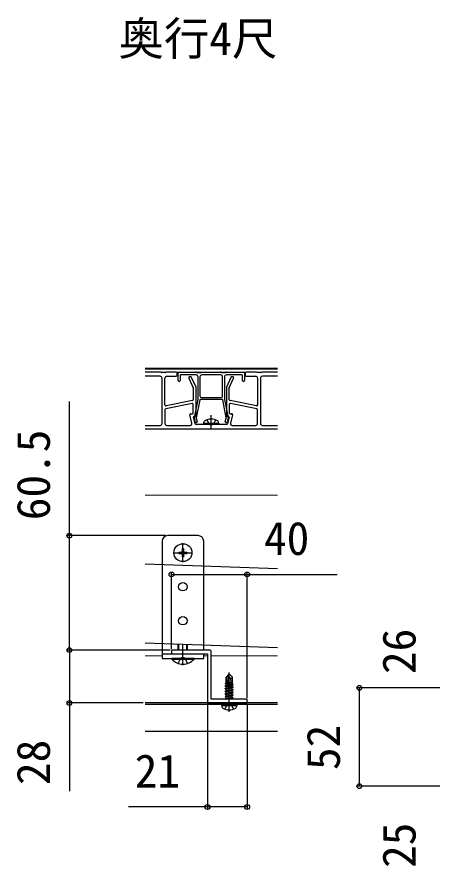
# Model space of a CAD drawing. Units: millimetres, scale not verified. Extents: x -1050 to 1050, y -1570 to 1561.
# Drawn here: x 332.3 to 551.7, y 335.8 to 784.8 of the extents above; entities that cross this region are included whole.
import ezdxf
from ezdxf.enums import TextEntityAlignment as Align

# ---------------------------------------------------------------- set-up
doc = ezdxf.new("R2010")
doc.units = ezdxf.units.MM
doc.header["$LTSCALE"] = 8
for name, color, linetype in [('0-2_USER1', 3, 'Continuous'), ('0-3_YKK_11', 7, 'Continuous'), ('0-5_YKK_13', 4, 'Continuous'), ('0-6_YKK_D', 6, 'Continuous')]:
    doc.layers.add(name, color=color, linetype=linetype)
doc.layers.add('0-4_YKK_12', color=2, linetype='Continuous', lineweight=18)
doc.styles.add('ＭＳ ゴシック', font='')
doc.styles.get('ＭＳ ゴシック').set_extended_font_data('MS Gothic')

msp = doc.modelspace()

# ---------------------------------------------------------------- linework, layer by layer
at = {"layer": '0-3_YKK_11'}
msp.add_line((432.997, 448.001), (432.997, 423.001), dxfattribs=at)
for points in [[(433.997, 450.001), (413.997, 450.001), (413.997, 448.001), (432.997, 448.001)], [(433.997, 422.001), (453.997, 422.001), (453.997, 424.001), (434.997, 424.001), (434.997, 449.001)]]:
    msp.add_lwpolyline(points, dxfattribs=at)
for centre, start, end in [((433.997, 449.001), 0.00001, 89.99999), ((433.997, 423.001), 180.00001, 269.99999)]:
    msp.add_arc(centre, 1, start, end, dxfattribs=at)
at = {"layer": '0-4_YKK_12'}
for p, q in [((399.997, 599.001), (469.997, 599.001)), ((469.997, 598.501), (399.997, 598.501)), ((469.997, 597.001), (399.997, 597.001)), ((469.997, 567.001), (399.997, 567.001)), ((469.997, 532.001), (399.997, 532.001)), ((399.997, 447.001), (408.997, 447.001)), ((430.997, 447.001), (432.997, 447.001)), ((434.997, 447.001), (469.997, 447.001))]:
    msp.add_line(p, q, dxfattribs=at)
at = {"layer": '0-5_YKK_13'}
for p, q in [((408.174, 596.999), (399.997, 596.999)), ((407.997, 594.799), (399.997, 594.799)), ((408.677, 596.87), (408.317, 596.978)), ((410.674, 596.849), (408.82, 596.849)), ((408.997, 569.799), (408.997, 593.799)), ((410.497, 579.609), (410.497, 593.799)), ((411.177, 596.978), (410.817, 596.87)), ((416.497, 596.999), (411.32, 596.999)), ((411.497, 594.799), (416.497, 594.799)), ((416.997, 595.299), (416.997, 596.499)), ((417.497, 592.499), (417.497, 596.499)), ((417.997, 596.999), (426.924, 596.999)), ((418.497, 595.199), (418.497, 592.499)), ((426.997, 595.499), (418.797, 595.499)), ((423.171, 593.792), (425.452, 588.773)), ((424.175, 594.499), (423.626, 594.499)), ((426.952, 589.098), (424.63, 594.206)), ((427.067, 596.978), (427.427, 596.87)), ((427.57, 596.849), (429.424, 596.849)), ((427.997, 582.529), (427.997, 594.499)), ((428.997, 594.499), (428.997, 584.499)), ((429.567, 596.87), (429.927, 596.978)), ((430.07, 596.999), (439.924, 596.999)), ((440.067, 596.978), (440.427, 596.87)), ((440.57, 596.849), (442.424, 596.849)), ((440.997, 584.499), (440.997, 594.499)), ((441.997, 594.499), (441.997, 582.529)), ((442.567, 596.87), (442.927, 596.978)), ((451.197, 595.499), (442.997, 595.499)), ((445.364, 594.206), (443.042, 589.087)), ((443.07, 596.999), (451.997, 596.999)), ((444.542, 588.763), (446.824, 593.793)), ((446.368, 594.499), (445.819, 594.499)), ((451.497, 592.499), (451.497, 595.199)), ((452.497, 596.499), (452.497, 592.499)), ((452.997, 596.499), (452.997, 595.299)), ((458.674, 596.999), (453.497, 596.999)), ((453.497, 594.799), (458.497, 594.799)), ((459.177, 596.87), (458.817, 596.978)), ((461.174, 596.849), (459.32, 596.849)), ((459.497, 593.799), (459.497, 579.609)), ((460.997, 593.799), (460.997, 569.799)), ((461.677, 596.978), (461.317, 596.87)), ((469.997, 596.999), (461.82, 596.999)), ((469.997, 594.799), (461.997, 594.799)), ((425.497, 588.566), (425.497, 582.409)), ((426.997, 573.799), (426.997, 588.891)), ((442.997, 588.88), (442.997, 573.799)), ((444.497, 582.409), (444.497, 588.556)), ((424.899, 580.35), (410.899, 577.55)), ((425.095, 581.919), (411.095, 579.119)), ((425.497, 575.499), (425.497, 579.86)), ((426.234, 573.682), (427.991, 582.47)), ((428.969, 582.258), (427.076, 572.797)), ((440.731, 582.499), (429.263, 582.499)), ((429.997, 583.499), (439.997, 583.499)), ((442.918, 572.797), (441.025, 582.258)), ((442.003, 582.47), (443.76, 573.682)), ((444.497, 579.86), (444.497, 575.499)), ((458.899, 579.119), (444.899, 581.919)), ((459.095, 577.55), (445.095, 580.35)), ((410.497, 577.06), (410.497, 569.799)), ((424.231, 574.999), (424.997, 574.999)), ((444.997, 574.999), (445.763, 574.999)), ((459.497, 569.799), (459.497, 577.06)), ((424.781, 570.031), (423.745, 574.384)), ((426.405, 569.684), (425.585, 573.13)), ((425.877, 573.499), (426.697, 573.499)), ((426.617, 570.661), (425.911, 573.11)), ((427.082, 572.656), (427.577, 570.938)), ((430.997, 569.799), (431.138, 570.602)), ((434.997, 566.853), (434.997, 574.199)), ((438.997, 569.799), (438.855, 570.602)), ((442.417, 570.938), (442.912, 572.656)), ((443.297, 573.499), (444.117, 573.499)), ((444.083, 573.11), (443.377, 570.661)), ((444.409, 573.13), (443.588, 569.684)), ((446.249, 574.384), (445.213, 570.031)), ((399.997, 568.799), (407.997, 568.799)), ((399.997, 566.999), (469.997, 566.999)), ((411.497, 568.799), (423.808, 568.799)), ((434.477, 569.299), (426.892, 569.299)), ((438.997, 569.799), (430.997, 569.799)), ((430.997, 569.799), (431.085, 569.299)), ((438.909, 569.299), (431.085, 569.299)), ((443.102, 569.299), (435.517, 569.299)), ((438.997, 569.799), (438.909, 569.299)), ((446.186, 568.799), (458.497, 568.799)), ((461.997, 568.799), (469.997, 568.799)), ((427.997, 510.501), (411.997, 510.501)), ((430.997, 494.526), (430.997, 507.501)), ((419.647, 503.651), (420.347, 503.651)), ((419.647, 503.651), (419.647, 502.351)), ((419.997, 496.401), (419.997, 506.601)), ((420.347, 503.651), (420.347, 502.351)), ((414.897, 501.501), (425.097, 501.501)), ((417.847, 501.851), (417.847, 501.151)), ((417.847, 501.851), (419.147, 501.851)), ((417.847, 501.151), (419.147, 501.151)), ((419.647, 500.651), (419.647, 499.351)), ((419.647, 499.351), (420.347, 499.351)), ((420.347, 500.651), (420.347, 499.351)), ((420.847, 501.851), (422.147, 501.851)), ((420.847, 501.151), (422.147, 501.151)), ((422.147, 501.851), (422.147, 501.151)), ((399.997, 495.609), (469.997, 493.164)), ((417.497, 450.001), (417.497, 452.972)), ((417.93, 450.001), (417.93, 452.957)), ((419.997, 442.001), (419.997, 452.885)), ((422.064, 450.001), (422.064, 452.813)), ((422.497, 450.001), (422.497, 452.798)), ((408.997, 448.001), (430.997, 448.001)), ((408.997, 445.501), (430.997, 445.501)), ((425.897, 445.501), (414.097, 445.501)), ((414.097, 445.253), (414.097, 445.501)), ((414.097, 445.253), (425.897, 445.253)), ((417.497, 442.918), (418.852, 445.636)), ((419.997, 446.245), (418.852, 445.636)), ((419.997, 446.245), (421.142, 445.636)), ((422.497, 442.918), (421.142, 445.636)), ((425.897, 445.253), (425.897, 445.501)), ((430.997, 445.501), (430.997, 448.001)), ((444.347, 437.202), (442.797, 435.652)), ((442.797, 432.683), (442.797, 435.652)), ((442.797, 435.652), (443.097, 435.528)), ((443.097, 435.528), (444.347, 436.778)), ((443.165, 431.08), (444.347, 436.778)), ((444.647, 437.202), (444.347, 437.202)), ((444.347, 436.778), (444.347, 437.202)), ((444.497, 417.302), (444.497, 438.202)), ((444.497, 435.581), (444.497, 437.202)), ((444.497, 435.581), (444.647, 437.202)), ((444.647, 437.202), (446.197, 435.652)), ((445.24, 434.849), (446.197, 435.652)), ((446.197, 432.802), (446.197, 435.652)), ((442.397, 431.052), (443.11, 431.171)), ((442.497, 432.51), (442.797, 432.683)), ((442.497, 432.51), (443.097, 432.627)), ((442.497, 432.295), (442.497, 432.51)), ((442.497, 432.295), (443.097, 432.393)), ((442.497, 432.295), (442.947, 432.035)), ((442.797, 432.802), (443.097, 432.802)), ((442.947, 432.035), (443.1, 432.069)), ((442.947, 431.37), (442.947, 432.035)), ((442.947, 430.635), (446.047, 431.335)), ((443.097, 431.251), (443.097, 435.528)), ((446.597, 431.652), (443.571, 431.148)), ((443.587, 431.196), (444.497, 435.581)), ((443.599, 431.253), (446.597, 431.752)), ((443.657, 431.53), (446.047, 432.07)), ((443.802, 432.228), (446.047, 432.735)), ((443.862, 432.519), (445.58, 432.802)), ((443.917, 432.786), (444.001, 432.802)), ((443.921, 432.802), (446.197, 432.802)), ((446.197, 432.802), (446.047, 432.735)), ((446.047, 432.07), (446.047, 432.735)), ((446.597, 431.752), (446.047, 432.07)), ((446.597, 431.652), (446.047, 431.335)), ((446.047, 430.67), (446.047, 431.335)), ((446.597, 431.652), (446.597, 431.752)), ((443.165, 431.08), (442.397, 430.952)), ((442.397, 430.952), (442.397, 431.052)), ((442.397, 430.952), (442.947, 430.635)), ((442.397, 429.652), (446.597, 430.352)), ((446.597, 430.252), (442.397, 429.552)), ((442.397, 429.552), (442.397, 429.652)), ((442.397, 429.552), (442.947, 429.235)), ((442.397, 428.252), (446.597, 428.952)), ((446.597, 428.852), (442.397, 428.152)), ((442.397, 428.152), (442.397, 428.252)), ((442.397, 428.152), (442.947, 427.835)), ((442.397, 426.852), (446.597, 427.552)), ((446.597, 427.452), (442.397, 426.752)), ((442.397, 426.752), (442.397, 426.852)), ((442.397, 426.752), (442.947, 426.435)), ((442.947, 429.97), (442.947, 430.635)), ((442.947, 429.235), (446.047, 429.935)), ((442.947, 428.57), (442.947, 429.235)), ((442.947, 427.835), (446.047, 428.535)), ((442.947, 427.17), (442.947, 427.835)), ((442.947, 426.435), (446.047, 427.135)), ((446.597, 430.352), (446.047, 430.67)), ((446.597, 430.252), (446.047, 429.935)), ((446.047, 429.27), (446.047, 429.935)), ((446.597, 428.952), (446.047, 429.27)), ((446.597, 428.852), (446.047, 428.535)), ((446.047, 427.87), (446.047, 428.535)), ((446.597, 427.552), (446.047, 427.87)), ((446.597, 427.452), (446.047, 427.135)), ((446.047, 426.47), (446.047, 427.135)), ((446.597, 430.252), (446.597, 430.352)), ((446.597, 428.852), (446.597, 428.952)), ((446.597, 427.452), (446.597, 427.552)), ((442.397, 425.452), (446.597, 426.152)), ((446.597, 426.052), (442.397, 425.352)), ((442.397, 425.352), (442.397, 425.452)), ((442.397, 425.352), (442.947, 425.035)), ((442.397, 424.052), (446.597, 424.752)), ((442.397, 424.002), (442.397, 424.052)), ((446.597, 424.652), (442.697, 424.002)), ((442.947, 425.77), (442.947, 426.435)), ((442.947, 425.035), (446.047, 425.735)), ((442.947, 424.37), (442.947, 425.035)), ((444.575, 424.002), (446.047, 424.335)), ((446.597, 426.152), (446.047, 426.47)), ((446.597, 426.052), (446.047, 425.735)), ((446.047, 425.07), (446.047, 425.735)), ((446.597, 424.752), (446.047, 425.07)), ((446.597, 424.652), (446.047, 424.335)), ((446.047, 424.002), (446.047, 424.335)), ((446.597, 426.052), (446.597, 426.152)), ((446.597, 424.652), (446.597, 424.752)), ((469.997, 422.001), (399.997, 422.001)), ((469.997, 421.201), (399.997, 421.201)), ((440.497, 420.702), (440.585, 421.202)), ((440.497, 420.702), (440.638, 419.9)), ((440.497, 420.702), (448.497, 420.702)), ((440.585, 421.202), (448.409, 421.202)), ((448.497, 420.702), (448.355, 419.9)), ((448.497, 420.702), (448.409, 421.202)), ((469.997, 407.001), (399.997, 407.001))]:
    msp.add_line(p, q, dxfattribs=at)
for points in [[(439.997, 595.499), (434.997, 595.499), (429.997, 595.499)], [(432.697, 571.779), (433.852, 569.462), (434.997, 568.853)], [(437.297, 571.779), (436.142, 569.462), (434.997, 568.853)], [(408.997, 507.501), (408.997, 495.295), (408.997, 453.269), (408.997, 445.501)], [(430.997, 450.001), (430.997, 452.501), (430.997, 494.526)], [(469.997, 451.139), (419.997, 452.885), (399.997, 453.583)], [(442.397, 431.052), (442.947, 431.37), (443.097, 431.404)], [(444.497, 435.581), (445.24, 434.849), (445.397, 432.802)], [(442.397, 429.652), (442.947, 429.97), (446.047, 430.67)], [(442.397, 428.252), (442.947, 428.57), (446.047, 429.27)], [(442.397, 426.852), (442.947, 427.17), (446.047, 427.87)], [(442.397, 425.452), (442.947, 425.77), (446.047, 426.47)], [(442.397, 424.052), (442.947, 424.37), (446.047, 425.07)], [(442.197, 418.723), (443.352, 421.039), (444.497, 421.648)], [(446.797, 418.723), (445.642, 421.039), (444.497, 421.648)]]:
    msp.add_lwpolyline(points, dxfattribs=at)
for centre, radius in [((419.997, 501.501), 4.75), ((419.997, 483.501), 2.25), ((419.997, 465.501), 2.25)]:
    msp.add_circle(centre, radius, dxfattribs=at)
for centre, radius, start, end in [((407.997, 593.799), 1, 360, 90), ((408.174, 596.499), 0.5, 73.30076, 90), ((408.82, 597.349), 0.5, 253.30076, 270), ((411.497, 593.799), 1, 90, 180), ((410.674, 597.349), 0.5, 270, 286.69924), ((411.32, 596.499), 0.5, 90, 106.69924), ((416.497, 596.499), 0.5, 0, 90), ((416.497, 595.299), 0.5, 270, 0), ((417.997, 596.499), 0.5, 90, 180), ((418.797, 595.199), 0.3, 90, 180), ((423.626, 593.999), 0.5, 90, 204.44395), ((424.175, 593.999), 0.5, 24.44395, 90), ((426.924, 596.499), 0.5, 73.30076, 90), ((426.997, 594.499), 1, 0, 90), ((427.57, 597.349), 0.5, 253.30076, 270), ((429.997, 594.499), 1, 90, 180), ((429.424, 597.349), 0.5, 270, 286.69924), ((430.07, 596.499), 0.5, 90, 106.69924), ((439.924, 596.499), 0.5, 73.30076, 90), ((439.997, 594.499), 1, 0, 90), ((440.57, 597.349), 0.5, 253.30076, 270), ((442.997, 594.499), 1, 90, 180), ((442.424, 597.349), 0.5, 270, 286.69924), ((443.07, 596.499), 0.5, 90, 106.69924), ((445.819, 593.999), 0.5, 90, 155.5983), ((446.368, 593.999), 0.5, 335.5983, 90), ((451.197, 595.199), 0.3, 360, 90), ((451.997, 596.499), 0.5, 0, 90), ((453.497, 596.499), 0.5, 90, 180), ((453.497, 595.299), 0.5, 180, 270), ((458.497, 593.799), 1, 0, 90), ((458.674, 596.499), 0.5, 73.30076, 90), ((459.32, 597.349), 0.5, 253.30076, 270), ((461.997, 593.799), 1, 90, 180), ((461.174, 597.349), 0.5, 270, 286.69924), ((461.82, 596.499), 0.5, 90, 106.69924), ((417.997, 592.499), 0.5, 180, 270), ((417.997, 592.499), 0.5, 270, 0), ((424.997, 588.566), 0.5, 360, 24.44395), ((426.497, 588.891), 0.5, 0, 24.44395), ((443.497, 588.88), 0.5, 155.5983, 180), ((444.997, 588.556), 0.5, 155.5983, 180), ((451.997, 592.499), 0.5, 180, 270), ((451.997, 592.499), 0.5, 270, 0), ((429.997, 584.499), 1, 180, 270), ((439.997, 584.499), 1, 270, 360), ((410.997, 579.609), 0.5, 180, 281.30993), ((424.997, 579.86), 0.5, 0, 101.30993), ((424.997, 582.409), 0.5, 281.30993, 0), ((427.697, 582.529), 0.3, 348.69007, 0), ((429.263, 582.199), 0.3, 90, 168.69007), ((440.731, 582.199), 0.3, 11.30993, 90), ((442.297, 582.529), 0.3, 180, 191.30993), ((444.997, 582.409), 0.5, 180, 258.69007), ((444.997, 579.86), 0.5, 78.69007, 180), ((458.997, 579.609), 0.5, 258.69007, 0), ((410.997, 577.06), 0.5, 101.30993, 180), ((424.231, 574.499), 0.5, 90, 193.3925), ((424.997, 575.499), 0.5, 270, 0), ((444.997, 575.499), 0.5, 180, 270), ((445.763, 574.499), 0.5, 346.6075, 90), ((458.997, 577.06), 0.5, 0, 78.69007), ((425.877, 573.199), 0.3, 90, 193.3925), ((426.197, 573.199), 0.3, 114.827, 197.33887), ((425.939, 573.741), 0.3, 296.01796, 348.69007), ((427.097, 570.799), 0.5, 196.079, 16.079), ((426.697, 573.799), 0.3, 270, 0), ((427.371, 572.739), 0.3, 168.69007, 196.079), ((432.025, 570.446), 0.9, 122.05588, 170), ((434.997, 565.699), 6.5, 57.94412, 122.05588), ((437.969, 570.446), 0.9, 10, 57.94412), ((442.897, 570.799), 0.5, 163.921, 343.921), ((442.623, 572.739), 0.3, 343.921, 11.30993), ((443.297, 573.799), 0.3, 180, 270), ((444.055, 573.741), 0.3, 191.30993, 243.98204), ((443.797, 573.199), 0.3, 342.66113, 65.173), ((444.117, 573.199), 0.3, 346.6075, 90), ((407.997, 569.799), 1, 270, 360), ((411.497, 569.799), 1, 180, 270), ((423.808, 569.799), 1, 270, 13.3925), ((426.892, 569.799), 0.5, 193.3925, 270), ((434.477, 568.999), 0.3, 30, 90), ((434.997, 569.299), 0.3, 210, 330), ((435.517, 568.999), 0.3, 90, 150), ((443.102, 569.799), 0.5, 270, 346.6075), ((446.186, 569.799), 1, 166.6075, 270), ((458.497, 569.799), 1, 270, 0), ((461.997, 569.799), 1, 180, 270), ((411.997, 507.501), 3, 90, 180), ((427.997, 507.501), 3, 0, 90), ((419.147, 502.351), 0.5, 270, 0), ((419.147, 500.651), 0.5, 0, 90), ((420.847, 502.351), 0.5, 180, 270), ((420.847, 500.651), 0.5, 90, 180), ((419.997, 450.201), 7.7, 219.98312, 320.01688), ((443.345, 431.251), 0.248, 180, 347.19096), ((441.525, 420.056), 0.9, 190, 237.94412), ((444.497, 424.802), 6.5, 237.94412, 302.05588), ((447.469, 420.056), 0.9, 302.05588, 350)]:
    msp.add_arc(centre, radius, start, end, dxfattribs=at)
at = {"layer": '0-6_YKK_D'}
for p, q in [((410.997, 510.501), (358.997, 510.501)), ((413.997, 450.701), (413.997, 491.001)), ((453.997, 424.701), (453.997, 491.001)), ((413.297, 450.001), (358.997, 450.001)), ((413.297, 450.001), (358.997, 450.001)), ((697.282, 430.001), (512.282, 430.001)), ((513.282, 378.001), (513.282, 430.001)), ((398.997, 422.001), (358.997, 422.001)), ((432.997, 422.001), (432.997, 366.001)), ((453.997, 421.301), (453.997, 366.001)), ((699.282, 378.001), (512.282, 378.001))]:
    msp.add_line(p, q, dxfattribs=at)
for points in [[(359.997, 450.001), (359.997, 510.501), (359.997, 581.374)], [(413.997, 490.001), (453.997, 490.001), (501.552, 490.001)], [(359.997, 450.001), (359.997, 422.001), (359.997, 375.401)], [(453.997, 367.001), (432.997, 367.001), (391.306, 367.001)]]:
    msp.add_lwpolyline(points, dxfattribs=at)
for centre in [(359.997, 510.501), (413.997, 490.001), (453.997, 490.001), (359.997, 450.001), (359.997, 450.001), (513.282, 430.001), (359.997, 422.001), (513.282, 378.001), (432.997, 367.001), (453.997, 367.001)]:
    msp.add_circle(centre, 1.275, dxfattribs=at)

# ---------------------------------------------------------------- texts
at = {"layer": '0-2_USER1', "style": 'ＭＳ ゴシック'}
msp.add_text('奥行4尺', height=17.6, dxfattribs=at).set_placement((385.955, 759.364), align=Align.BOTTOM_LEFT)
at = {"layer": '0-6_YKK_D', "style": 'ＭＳ ゴシック'}
for s, p in [('60.5', (354.997, 518.692)), ('26', (548.282, 437.328)), ('52', (508.282, 386.546)), ('28', (354.997, 378.628)), ('25', (548.282, 334.764))]:
    msp.add_text(s, height=17.6, rotation=90, dxfattribs=at).set_placement(p, align=Align.BOTTOM_LEFT)
for s, p in [('40', (462.87, 495.001)), ('21', (394.533, 372.001))]:
    msp.add_text(s, height=17.6, dxfattribs=at).set_placement(p, align=Align.BOTTOM_LEFT)

doc.saveas('drawing.dxf')
